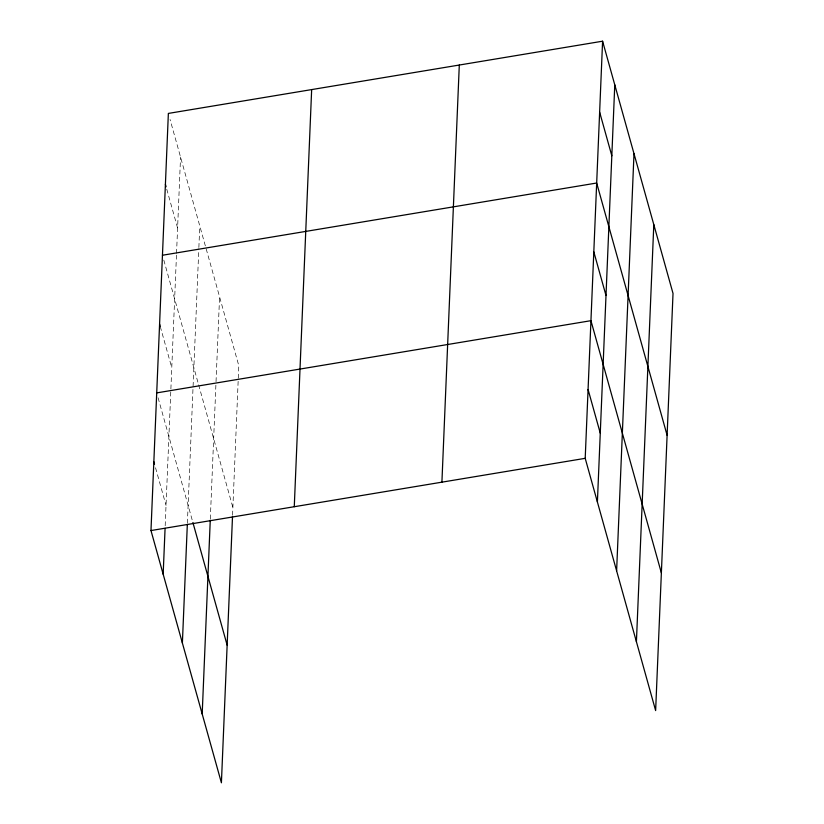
<?xml version="1.0" encoding="UTF-8"?>
<svg xmlns="http://www.w3.org/2000/svg" width="824" height="824" viewBox="0 0 824 824"><rect width="100%" height="100%" fill="white"/><g stroke="black" fill="none" stroke-linecap="round" stroke-linejoin="round"><path stroke-width="0.62" stroke-dasharray="4.12 3.09" d="M165.181 525.764L176.49 254.575M176.542 253.308L180.549 157.075M187.378 523.23L198.821 248.704M198.872 247.437L199.768 225.91M210.316 518.955L215.981 382.944M216.032 381.677L219.575 296.836M232.564 515.144L238.795 365.671L170.053 119.48M166.757 189.18L177.593 227.98M163.811 260.096L198.296 383.634M198.636 384.849L232.883 507.491M160.258 326.5L171.773 367.72M158.074 397.745L192.558 521.283M155.54 467.785L166.036 505.37"/><path stroke-width="1.24" d="M232.512 516.411L221.409 782.8L150.977 530.553L168.364 113.424L602.591 41.2L673.023 293.447L655.636 710.576L585.205 458.329L602.591 41.2M163.162 574.204L165.078 528.318M182.382 643.039L187.326 524.507M202.189 713.965L210.264 520.232M294.271 506.719L311.657 89.589M441.911 482.164L459.298 65.034M597.4 501.981L614.776 84.851M616.62 570.816L633.996 153.686M636.416 641.741L653.803 224.612M162.452 255.244L596.679 183.021L667.11 435.278M156.715 392.894L590.942 320.68L661.373 572.927M150.977 530.553L585.205 458.329M599.635 112.115L611.82 155.767M593.816 251.856L606 295.497M588.079 389.505L600.263 433.156M165.408 184.329L166.088 186.76M159.588 324.069L160.258 326.5M192.898 522.509L227.146 645.151M153.851 461.728L154.521 464.149"/></g></svg>
